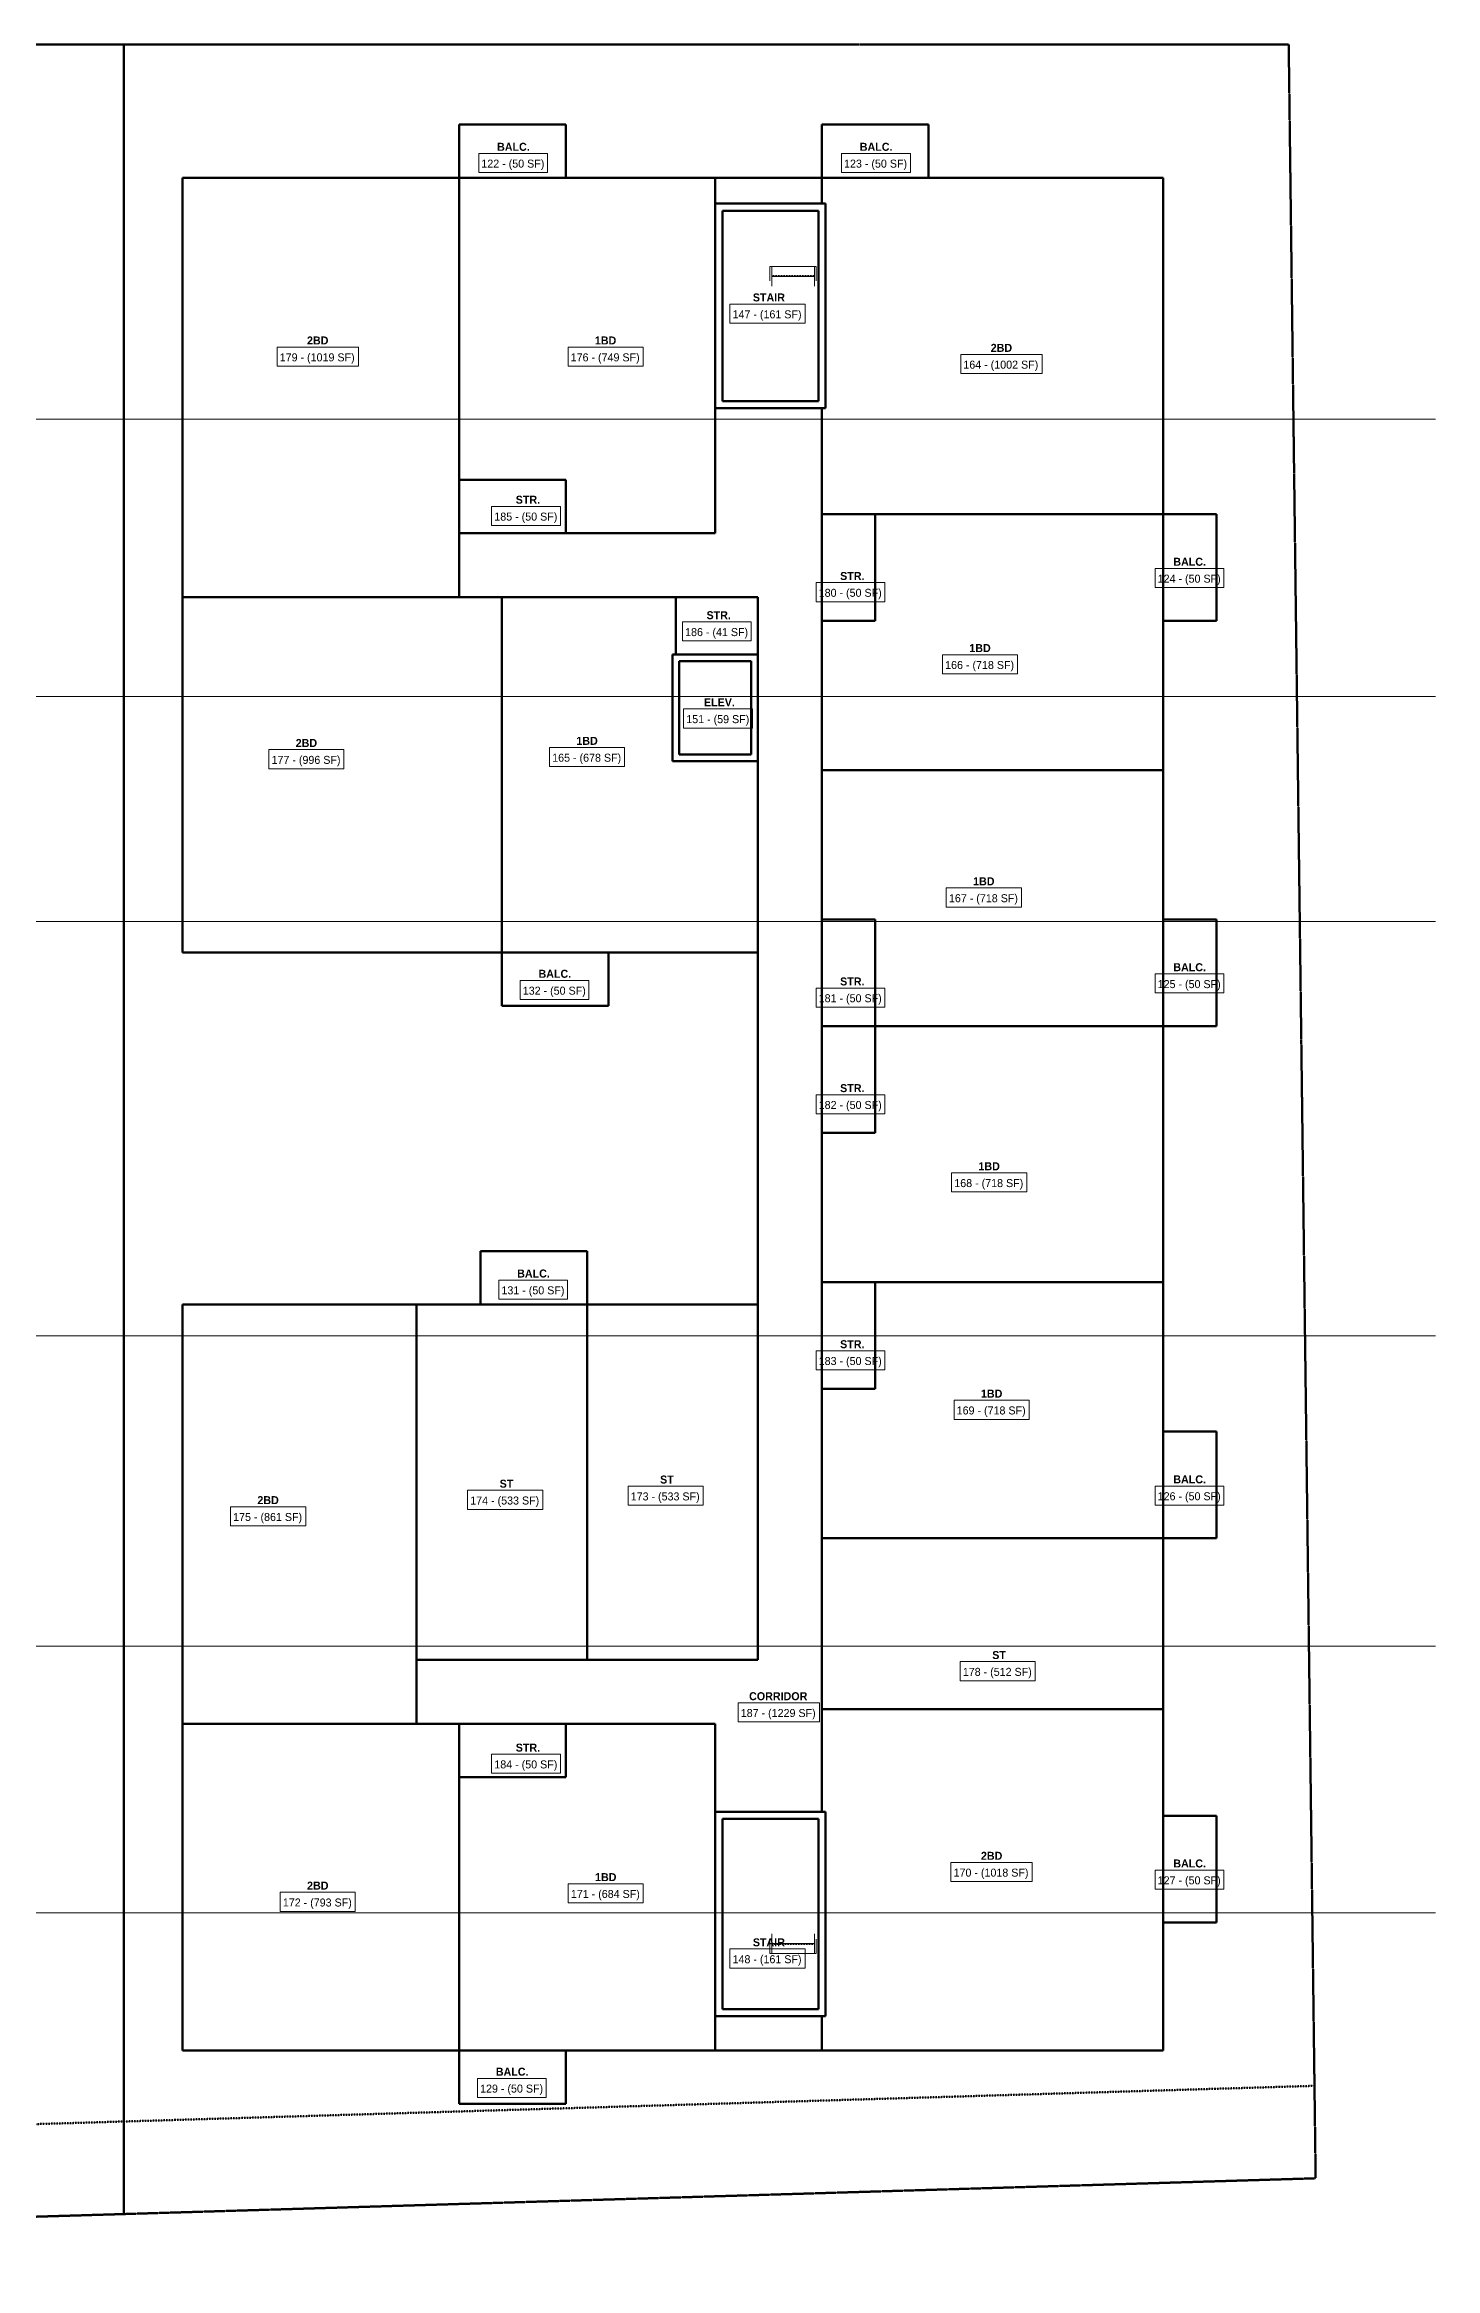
# Model space of a CAD drawing. Header units: inches. Extents: x -4235 to -464, y 9767 to 12463.
# Drawn here: x -2029 to -464, y 9767 to 12269 of the extents above; entities that cross this region are included whole.
import ezdxf

# ---------------------------------------------------------------- set-up
doc = ezdxf.new("R2010")
doc.units = ezdxf.units.IN
doc.header["$MEASUREMENT"] = 0
for name, pattern in [('Dash 1_16_', [0.125, 0.0625, -0.0625]), ('Double Dash 3_8_', [1, 0.375, -0.125, 0.125, -0.125, 0.125, -0.125]), ('Grid Line 1_2_', [0.875, 0.5, -0.125, 0.125, -0.125]), ('Overhead 1_16_', [0.101562, 0.0625, -0.039062])]:
    doc.linetypes.add(name, pattern=pattern)
for name, color, linetype, lineweight in [('0-1', 7, 'Continuous', 5), ('A-AREA-1', 53, 'Continuous', 70), ('A-AREA-IDEN', 2, 'Continuous', 9), ('A-FLOR-1', 9, 'Continuous', 9), ('A-WALL-1', 253, 'Continuous', 50), ('C-PROP-LINE', 91, 'Double Dash 3_8_', 50), ('C-PROP-LINE-1', 91, 'Dash 1_16_', 50), ('S-GRID-1', 1, 'Grid Line 1_2_', 9), ('S-STRS-1', 9, 'Continuous', 9), ('S-STRS-2', 9, 'Overhead 1_16_', 9)]:
    doc.layers.add(name, color=color, linetype=linetype, lineweight=lineweight)
doc.styles.add('Century Gothic', font='ufonts.com_century-gothic.ttf', dxfattribs={"height": 9})
doc.styles.add('Century Gothic_B', font='GOTHICB.TTF', dxfattribs={"height": 9})

# ---------------------------------------------------------------- blocks, each defined once
blk = doc.blocks.new('CTR - 2nd Phase_rvt-1-BACKGROUND - 3RD FLOOR')
at = {"layer": 'A-AREA-1'}
for p, q in [((-1562.7, 12178.6), (-1442.7, 12178.6)), ((-1562.7, 12118.6), (-1562.7, 12178.6)), ((-1442.7, 12178.6), (-1442.7, 12118.6)), ((-1154.7, 12178.6), (-1034.7, 12178.6)), ((-1154.7, 12118.6), (-1154.7, 12178.6)), ((-1034.7, 12178.6), (-1034.7, 12118.6)), ((-1873.8, 12118.6), (-770.7, 12118.6)), ((-1873.8, 12118.6), (-1873.8, 11247.4)), ((-1562.7, 12118.6), (-1562.7, 11647)), ((-1274.7, 12089.7), (-1274.7, 12118.6)), ((-1274.7, 12089.7), (-1274.7, 12118.6)), ((-1154.7, 12089.7), (-1154.7, 12118.6)), ((-770.7, 10012.6), (-770.7, 12118.6)), ((-1274.7, 11740.6), (-1274.7, 11859.7)), ((-1274.7, 11719), (-1274.7, 11859.7)), ((-1154.7, 10281), (-1154.7, 11859.7)), ((-1562.7, 11779), (-1442.7, 11779)), ((-1442.7, 11779), (-1442.7, 11719)), ((-1154.7, 11740.6), (-1094.7, 11740.6)), ((-1154.7, 11740.6), (-770.7, 11740.6)), ((-1094.7, 11740.6), (-1094.7, 11620.6)), ((-710.7, 11740.6), (-770.7, 11740.6)), ((-710.7, 11620.6), (-710.7, 11740.6)), ((-1274.7, 11719), (-1562.7, 11719)), ((-1873.8, 11647), (-1226.7, 11647)), ((-1514.7, 11647), (-1514.7, 11247.4)), ((-1318.9, 11647), (-1318.9, 11582.6)), ((-1226.7, 11647), (-1226.7, 11582.6)), ((-1094.7, 11620.6), (-1154.7, 11620.6)), ((-770.7, 11620.6), (-710.7, 11620.6)), ((-1226.7, 11462.6), (-1226.7, 10451.8)), ((-770.7, 11452.6), (-1154.7, 11452.6)), ((-1154.7, 11284.6), (-1094.7, 11284.6)), ((-1094.7, 11284.6), (-1094.7, 11164.6)), ((-710.7, 11284.6), (-770.7, 11284.6)), ((-710.7, 11164.6), (-710.7, 11284.6)), ((-1873.8, 11247.4), (-1226.7, 11247.4)), ((-1514.7, 11187.4), (-1514.7, 11247.4)), ((-1394.7, 11247.4), (-1394.7, 11187.4)), ((-1394.7, 11187.4), (-1514.7, 11187.4)), ((-1094.7, 11164.6), (-1154.7, 11164.6)), ((-770.7, 11164.6), (-1154.7, 11164.6)), ((-1094.7, 11164.6), (-1094.7, 11044.6)), ((-770.7, 11164.6), (-710.7, 11164.6)), ((-1094.7, 11044.6), (-1154.7, 11044.6)), ((-1538.7, 10911.4), (-1538.7, 10851.4)), ((-1418.7, 10911.4), (-1538.7, 10911.4)), ((-1418.7, 10851.4), (-1418.7, 10911.4)), ((-1154.7, 10876.6), (-1094.7, 10876.6)), ((-1154.7, 10876.6), (-770.7, 10876.6)), ((-1094.7, 10876.6), (-1094.7, 10756.6)), ((-1226.7, 10851.4), (-1873.8, 10851.4)), ((-1873.8, 10851.4), (-1873.8, 10012.6)), ((-1610.7, 10379.8), (-1610.7, 10851.4)), ((-1418.7, 10851.4), (-1418.7, 10451.8)), ((-1094.7, 10756.6), (-1154.7, 10756.6)), ((-710.7, 10708.6), (-770.7, 10708.6)), ((-710.7, 10588.6), (-710.7, 10708.6)), ((-770.7, 10588.6), (-1154.7, 10588.6)), ((-770.7, 10588.6), (-710.7, 10588.6)), ((-1226.7, 10451.8), (-1610.7, 10451.8)), ((-1154.7, 10396.6), (-770.7, 10396.6)), ((-1873.8, 10379.8), (-1274.7, 10379.8)), ((-1562.7, 10379.8), (-1562.7, 10012.6)), ((-1442.7, 10319.8), (-1442.7, 10379.8)), ((-1274.7, 10379.8), (-1274.7, 10281)), ((-1562.7, 10319.8), (-1442.7, 10319.8)), ((-710.7, 10276.6), (-770.7, 10276.6)), ((-710.7, 10156.6), (-710.7, 10276.6)), ((-770.7, 10156.6), (-710.7, 10156.6)), ((-1274.7, 10051), (-1274.7, 10012.6)), ((-1154.7, 10012.6), (-1154.7, 10051)), ((-770.7, 10012.6), (-1873.8, 10012.6)), ((-1562.7, 9952.6), (-1562.7, 10012.6)), ((-1442.7, 10012.6), (-1442.7, 9952.6)), ((-1442.7, 9952.6), (-1562.7, 9952.6))]:
    blk.add_line(p, q, dxfattribs=at)
at = {"layer": 'A-FLOR-1'}
for p, q in [((-770.7, 12118.6), (-1873.8, 12118.6)), ((-1873.8, 12118.6), (-1873.8, 11247.4)), ((-770.7, 10012.6), (-770.7, 12118.6)), ((-1873.8, 11247.4), (-1226.7, 11247.4)), ((-1226.7, 11247.4), (-1226.7, 10851.4)), ((-1226.7, 10851.4), (-1873.8, 10851.4)), ((-1873.8, 10851.4), (-1873.8, 10012.6)), ((-1873.8, 10012.6), (-770.7, 10012.6))]:
    blk.add_line(p, q, dxfattribs=at)
at = {"layer": 'A-WALL-1'}
for p, q in [((-1150.7, 12089.7), (-1274.7, 12089.7)), ((-1274.7, 12089.7), (-1274.7, 12081.7)), ((-1274.7, 12081.7), (-1274.7, 11859.7)), ((-1266.7, 12081.7), (-1158.7, 12081.7)), ((-1266.7, 11867.7), (-1266.7, 12081.7)), ((-1158.7, 12081.7), (-1158.7, 11867.7)), ((-1150.7, 12081.7), (-1150.7, 12089.7)), ((-1150.7, 11867.7), (-1150.7, 12081.7)), ((-1274.7, 11859.7), (-1266.7, 11859.7)), ((-1158.7, 11867.7), (-1266.7, 11867.7)), ((-1266.7, 11859.7), (-1150.7, 11859.7)), ((-1150.7, 11859.7), (-1150.7, 11867.7)), ((-1226.7, 11582.6), (-1322.7, 11582.6)), ((-1322.7, 11582.6), (-1322.7, 11575)), ((-1226.7, 11575), (-1226.7, 11582.6)), ((-1322.7, 11575), (-1322.7, 11470.2)), ((-1315.1, 11575), (-1234.3, 11575)), ((-1315.1, 11470.2), (-1315.1, 11575)), ((-1234.3, 11575), (-1234.3, 11470.2)), ((-1226.7, 11462.6), (-1226.7, 11575)), ((-1322.7, 11470.2), (-1322.7, 11462.6)), ((-1322.7, 11462.6), (-1234.3, 11462.6)), ((-1234.3, 11470.2), (-1315.1, 11470.2)), ((-1234.3, 11462.6), (-1226.7, 11462.6)), ((-1274.7, 10281), (-1274.7, 10059)), ((-1266.7, 10281), (-1274.7, 10281)), ((-1150.7, 10281), (-1266.7, 10281)), ((-1150.7, 10273), (-1150.7, 10281)), ((-1266.7, 10059), (-1266.7, 10273)), ((-1266.7, 10273), (-1158.7, 10273)), ((-1158.7, 10273), (-1158.7, 10059)), ((-1150.7, 10059), (-1150.7, 10273)), ((-1274.7, 10059), (-1274.7, 10051)), ((-1158.7, 10059), (-1266.7, 10059)), ((-1150.7, 10051), (-1150.7, 10059)), ((-1274.7, 10051), (-1150.7, 10051))]:
    blk.add_line(p, q, dxfattribs=at)
at = {"layer": 'S-STRS-1'}
for p, q in [((-1211.2, 12018.9), (-1213.2, 12018.9)), ((-1213.2, 12002.9), (-1213.2, 12018.9)), ((-1211.2, 12007.9), (-1211.2, 12018.9)), ((-1211.2, 12018.9), (-1163.2, 12018.9)), ((-1211.2, 11996.9), (-1211.2, 12007.9)), ((-1211.2, 12007.9), (-1163.2, 12007.9)), ((-1161.2, 12018.9), (-1163.2, 12018.9)), ((-1163.2, 12007.9), (-1163.2, 12018.9)), ((-1163.2, 11996.9), (-1163.2, 12007.9)), ((-1161.2, 12002.9), (-1161.2, 12018.9)), ((-1213.2, 10137.8), (-1213.2, 10121.8)), ((-1211.2, 10143.8), (-1211.2, 10132.8)), ((-1211.2, 10132.8), (-1211.2, 10121.8)), ((-1163.2, 10132.8), (-1211.2, 10132.8)), ((-1163.2, 10143.8), (-1163.2, 10132.8)), ((-1163.2, 10132.8), (-1163.2, 10121.8)), ((-1161.2, 10137.8), (-1161.2, 10121.8)), ((-1213.2, 10121.8), (-1211.2, 10121.8)), ((-1163.2, 10121.8), (-1211.2, 10121.8)), ((-1163.2, 10121.8), (-1161.2, 10121.8))]:
    blk.add_line(p, q, dxfattribs=at)
at = {"layer": 'S-STRS-2'}
for p, q in [((-1211.2, 12008.9), (-1163.2, 12008.9)), ((-1163.2, 10131.8), (-1211.2, 10131.8))]:
    blk.add_line(p, q, dxfattribs=at)
blk = doc.blocks.new('Family - ___-1878357-BACKGROUND - 3RD FLOOR')
at = {"layer": 'C-PROP-LINE'}
for p, q in [((-3989.6, 12268.7), (-629.6, 12268.7)), ((-3989.6, 12268.7), (-3989.5, 12118.6)), ((-629.6, 12268.7), (-599.3, 9868.8)), ((-3989.5, 12118.6), (-3989.4, 12089.7)), ((-3989.4, 12089.7), (-3987.3, 10009.1)), ((-3987.3, 10009.1), (-3987.2, 9980.2)), ((-3987.2, 9980.2), (-3987, 9767.3)), ((-1939.8, 9828.6), (-599.3, 9868.8)), ((-3831.8, 9772), (-2096.4, 9823.9)), ((-2096.4, 9823.9), (-1939.8, 9828.6)), ((-3987, 9767.3), (-3860.7, 9771.1)), ((-3860.7, 9771.1), (-3831.8, 9772))]:
    blk.add_line(p, q, dxfattribs=at)
blk = doc.blocks.new('Family - ___-2657144-BACKGROUND - 3RD FLOOR')
at = {"layer": 'C-PROP-LINE'}
blk.add_line((-1939.8, 12268.7), (-1939.8, 9828.6), dxfattribs=at)
blk = doc.blocks.new('Family - ___-2855424-BACKGROUND - 3RD FLOOR')
at = {"layer": 'C-PROP-LINE-1'}
blk.add_line((-3987.1, 9871.4), (-600.6, 9972.8), dxfattribs=at)

msp = doc.modelspace()

# ---------------------------------------------------------------- linework, layer by layer
at = {"layer": 'A-AREA-IDEN', "flags": 128}
for points in [[(-1540.8, 12146.2), (-1463.2, 12146.2), (-1463.2, 12124.7), (-1540.8, 12124.7)], [(-1132.8, 12146.2), (-1055.2, 12146.2), (-1055.2, 12124.7), (-1132.8, 12124.7)], [(-1258.2, 11976.7), (-1173.7, 11976.7), (-1173.7, 11955.2), (-1258.2, 11955.2)], [(-1767.6, 11928.3), (-1676.1, 11928.3), (-1676.1, 11906.8), (-1767.6, 11906.8)], [(-1440.3, 11928.3), (-1355.8, 11928.3), (-1355.8, 11906.8), (-1440.3, 11906.8)], [(-998.6, 11920.1), (-907.1, 11920.1), (-907.1, 11898.6), (-998.6, 11898.6)], [(-1526.2, 11749.2), (-1448.7, 11749.2), (-1448.7, 11727.7), (-1526.2, 11727.7)], [(-1161.3, 11663.5), (-1083.8, 11663.5), (-1083.8, 11642), (-1161.3, 11642)], [(-780, 11679.4), (-702.5, 11679.4), (-702.5, 11657.9), (-780, 11657.9)], [(-1311.6, 11619.3), (-1234.1, 11619.3), (-1234.1, 11597.8), (-1311.6, 11597.8)], [(-1019.1, 11582.3), (-934.6, 11582.3), (-934.6, 11560.8), (-1019.1, 11560.8)], [(-1310.3, 11521.4), (-1232.8, 11521.4), (-1232.8, 11499.9), (-1310.3, 11499.9)], [(-1776.8, 11475.6), (-1692.3, 11475.6), (-1692.3, 11454.1), (-1776.8, 11454.1)], [(-1461.1, 11478), (-1376.6, 11478), (-1376.6, 11456.5), (-1461.1, 11456.5)], [(-1014.8, 11320), (-930.3, 11320), (-930.3, 11298.5), (-1014.8, 11298.5)], [(-1494.2, 11216), (-1416.7, 11216), (-1416.7, 11194.5), (-1494.2, 11194.5)], [(-1161.3, 11207.5), (-1083.8, 11207.5), (-1083.8, 11186), (-1161.3, 11186)], [(-780, 11223.4), (-702.5, 11223.4), (-702.5, 11201.9), (-780, 11201.9)], [(-1161.3, 11087.5), (-1083.8, 11087.5), (-1083.8, 11066), (-1161.3, 11066)], [(-1008.8, 10999.6), (-924.3, 10999.6), (-924.3, 10978.1), (-1008.8, 10978.1)], [(-1518.2, 10879), (-1440.7, 10879), (-1440.7, 10857.5), (-1518.2, 10857.5)], [(-1161.3, 10799.5), (-1083.8, 10799.5), (-1083.8, 10778), (-1161.3, 10778)], [(-1006.1, 10743.9), (-921.6, 10743.9), (-921.6, 10722.4), (-1006.1, 10722.4)], [(-1553.3, 10642.6), (-1468.8, 10642.6), (-1468.8, 10621.1), (-1553.3, 10621.1)], [(-1372.8, 10647.2), (-1288.3, 10647.2), (-1288.3, 10625.7), (-1372.8, 10625.7)], [(-780, 10647.4), (-702.5, 10647.4), (-702.5, 10625.9), (-780, 10625.9)], [(-1820, 10624.1), (-1735.4, 10624.1), (-1735.4, 10602.6), (-1820, 10602.6)], [(-999.2, 10449.9), (-914.7, 10449.9), (-914.7, 10428.4), (-999.2, 10428.4)], [(-1249, 10403.6), (-1157.5, 10403.6), (-1157.5, 10382.1), (-1249, 10382.1)], [(-1526.2, 10345.8), (-1448.7, 10345.8), (-1448.7, 10324.3), (-1526.2, 10324.3)], [(-1009.6, 10224.1), (-918.1, 10224.1), (-918.1, 10202.6), (-1009.6, 10202.6)], [(-780, 10215.4), (-702.5, 10215.4), (-702.5, 10193.9), (-780, 10193.9)], [(-1764.1, 10190.5), (-1679.6, 10190.5), (-1679.6, 10169), (-1764.1, 10169)], [(-1440.1, 10200.1), (-1355.6, 10200.1), (-1355.6, 10178.6), (-1440.1, 10178.6)], [(-1258.2, 10126.7), (-1173.7, 10126.7), (-1173.7, 10105.2), (-1258.2, 10105.2)], [(-1542.2, 9981.2), (-1464.7, 9981.2), (-1464.7, 9959.7), (-1542.2, 9959.7)]]:
    msp.add_lwpolyline(points, close=True, dxfattribs=at)
at = {"layer": 'S-GRID-1'}
for p, q in [((-464.5, 11847.2), (-4185.7, 11847.2)), ((-464.5, 11535.2), (-4185.7, 11535.2)), ((-464.5, 11282.2), (-4185.7, 11282.2)), ((-464.5, 10816.2), (-4185.7, 10816.2)), ((-464.5, 10467.2), (-4185.7, 10467.2)), ((-464.5, 10167.2), (-4185.7, 10167.2))]:
    msp.add_line(p, q, dxfattribs=at)

# ---------------------------------------------------------------- block references
at = {"layer": '0-1'}
msp.add_blockref('CTR - 2nd Phase_rvt-1-BACKGROUND - 3RD FLOOR', (0, 0), dxfattribs=at)
at = {"layer": 'C-PROP-LINE'}
for name in ['Family - ___-1878357-BACKGROUND - 3RD FLOOR', 'Family - ___-2657144-BACKGROUND - 3RD FLOOR']:
    msp.add_blockref(name, (0, 0), dxfattribs=at)
at = {"layer": 'C-PROP-LINE-1'}
msp.add_blockref('Family - ___-2855424-BACKGROUND - 3RD FLOOR', (0, 0), dxfattribs=at)

# ---------------------------------------------------------------- texts
at = {"layer": 'A-AREA-IDEN', "char_height": 9, "attachment_point": 1}
for s, insert, width, style in [('BALC.', (-1520.1, 12158.1), 43.632, 'Century Gothic_B'), ('BALC.', (-1112.1, 12158.1), 43.632, 'Century Gothic_B'), ('122 - (50 SF)', (-1537.8, 12139.2), 86.355, 'Century Gothic'), ('123 - (50 SF)', (-1129.8, 12139.2), 86.355, 'Century Gothic'), ('STAIR', (-1232.4, 11988.7), 39.39, 'Century Gothic_B'), ('147 - (161 SF)', (-1255.2, 11969.7), 94.839, 'Century Gothic'), ('2BD', (-1733.9, 11940.3), 28.785, 'Century Gothic_B'), ('1BD', (-1410.1, 11940.3), 28.785, 'Century Gothic_B'), ('2BD', (-964.8, 11932), 28.785, 'Century Gothic_B'), ('179 - (1019 SF)', (-1764.6, 11921.3), 103.323, 'Century Gothic'), ('176 - (749 SF)', (-1437.3, 11921.3), 94.839, 'Century Gothic'), ('164 - (1002 SF)', (-995.6, 11913.1), 103.323, 'Century Gothic'), ('STR.', (-1499.1, 11761.2), 27.876, 'Century Gothic_B'), ('185 - (50 SF)', (-1523.2, 11742.2), 86.355, 'Century Gothic'), ('BALC.', (-759.4, 11691.4), 43.632, 'Century Gothic_B'), ('180 - (50 SF)', (-1158.3, 11656.5), 86.355, 'Century Gothic'), ('STR.', (-1134.2, 11675.4), 27.876, 'Century Gothic_B'), ('124 - (50 SF)', (-777, 11672.4), 86.355, 'Century Gothic'), ('STR.', (-1284.5, 11631.3), 27.876, 'Century Gothic_B'), ('186 - (41 SF)', (-1308.6, 11612.3), 86.355, 'Century Gothic'), ('1BD', (-988.9, 11594.3), 28.785, 'Century Gothic_B'), ('166 - (718 SF)', (-1016.1, 11575.3), 94.839, 'Century Gothic'), ('ELEV.', (-1287.4, 11533.4), 38.178, 'Century Gothic_B'), ('151 - (59 SF)', (-1307.3, 11514.4), 86.355, 'Century Gothic'), ('2BD', (-1746.6, 11487.6), 28.785, 'Century Gothic_B'), ('1BD', (-1430.9, 11490), 28.785, 'Century Gothic_B'), ('177 - (996 SF)', (-1773.8, 11468.6), 94.839, 'Century Gothic'), ('165 - (678 SF)', (-1458.1, 11471), 94.839, 'Century Gothic'), ('1BD', (-984.6, 11332), 28.785, 'Century Gothic_B'), ('167 - (718 SF)', (-1011.8, 11313), 94.839, 'Century Gothic'), ('BALC.', (-759.4, 11235.4), 43.632, 'Century Gothic_B'), ('132 - (50 SF)', (-1491.2, 11209), 86.355, 'Century Gothic'), ('BALC.', (-1473.5, 11228), 43.632, 'Century Gothic_B'), ('STR.', (-1134.2, 11219.4), 27.876, 'Century Gothic_B'), ('125 - (50 SF)', (-777, 11216.4), 86.355, 'Century Gothic'), ('181 - (50 SF)', (-1158.3, 11200.5), 86.355, 'Century Gothic'), ('STR.', (-1134.2, 11099.4), 27.876, 'Century Gothic_B'), ('182 - (50 SF)', (-1158.3, 11080.5), 86.355, 'Century Gothic'), ('1BD', (-978.6, 11011.5), 28.785, 'Century Gothic_B'), ('168 - (718 SF)', (-1005.8, 10992.6), 94.839, 'Century Gothic'), ('BALC.', (-1497.5, 10890.9), 43.632, 'Century Gothic_B'), ('131 - (50 SF)', (-1515.2, 10872), 86.355, 'Century Gothic'), ('STR.', (-1134.2, 10811.4), 27.876, 'Century Gothic_B'), ('183 - (50 SF)', (-1158.3, 10792.5), 86.355, 'Century Gothic'), ('1BD', (-975.8, 10755.8), 28.785, 'Century Gothic_B'), ('169 - (718 SF)', (-1003.1, 10736.9), 94.839, 'Century Gothic'), ('ST', (-1336.7, 10659.2), 14.544, 'Century Gothic_B'), ('BALC.', (-759.4, 10659.4), 43.632, 'Century Gothic_B'), ('2BD', (-1789.7, 10636), 28.785, 'Century Gothic_B'), ('174 - (533 SF)', (-1550.3, 10635.6), 94.839, 'Century Gothic'), ('ST', (-1517.2, 10654.5), 14.544, 'Century Gothic_B'), ('173 - (533 SF)', (-1369.8, 10640.2), 94.839, 'Century Gothic'), ('126 - (50 SF)', (-777, 10640.4), 86.355, 'Century Gothic'), ('175 - (861 SF)', (-1817, 10617.1), 94.839, 'Century Gothic'), ('ST', (-963.1, 10461.8), 14.544, 'Century Gothic_B'), ('178 - (512 SF)', (-996.2, 10442.9), 94.839, 'Century Gothic'), ('CORRIDOR', (-1236.6, 10415.5), 80.598, 'Century Gothic_B'), ('187 - (1229 SF)', (-1246, 10396.6), 103.323, 'Century Gothic'), ('STR.', (-1499.1, 10357.7), 27.876, 'Century Gothic_B'), ('184 - (50 SF)', (-1523.2, 10338.8), 86.355, 'Century Gothic'), ('2BD', (-975.8, 10236), 28.785, 'Century Gothic_B'), ('1BD', (-1409.9, 10212), 28.785, 'Century Gothic_B'), ('170 - (1018 SF)', (-1006.6, 10217.1), 103.323, 'Century Gothic'), ('127 - (50 SF)', (-777, 10208.4), 86.355, 'Century Gothic'), ('BALC.', (-759.4, 10227.4), 43.632, 'Century Gothic_B'), ('172 - (793 SF)', (-1761.1, 10183.5), 94.839, 'Century Gothic'), ('2BD', (-1733.8, 10202.5), 28.785, 'Century Gothic_B'), ('171 - (684 SF)', (-1437.1, 10193.1), 94.839, 'Century Gothic'), ('STAIR', (-1232.4, 10138.7), 39.39, 'Century Gothic_B'), ('148 - (161 SF)', (-1255.2, 10119.7), 94.839, 'Century Gothic'), ('BALC.', (-1521.5, 9993.2), 43.632, 'Century Gothic_B'), ('129 - (50 SF)', (-1539.2, 9974.2), 86.355, 'Century Gothic')]:
    msp.add_mtext(s, dxfattribs=dict(at, insert=insert, width=width, style=style))

doc.saveas('drawing.dxf')
